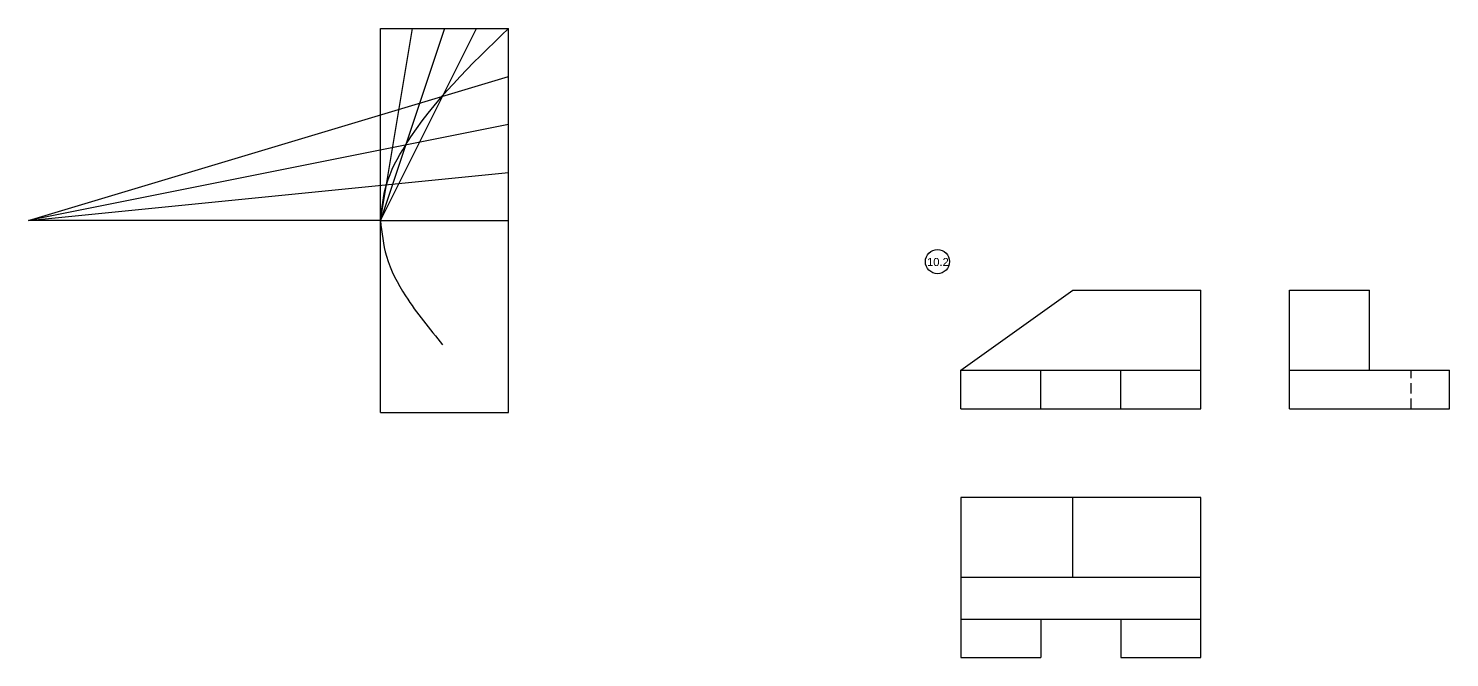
# Model space of a CAD drawing. Header units: millimetres. Extents: x -1 to 1178, y -498 to 141.
# Drawn here: x 734.3 to 1178.3, y -186.6 to 10 of the extents above; entities that cross this region are included whole.
import ezdxf

# ---------------------------------------------------------------- set-up
doc = ezdxf.new("R2010")
doc.units = ezdxf.units.MM
doc.linetypes.add('HIDDEN2', pattern=[4.7625, 3.175, -1.5875])
doc.styles.get("Standard").update_dxf_attribs({"font": 'arial.ttf'})

msp = doc.modelspace()

# ---------------------------------------------------------------- linework, layer by layer
for p, q in [((844.27, -110.03), (844.27, 9.97)), ((844.27, 9.97), (884.27, 9.97)), ((844.27, -50.03), (854.27, 9.97)), ((864.27, 9.97), (844.27, -50.03)), ((844.27, -50.03), (874.27, 9.97)), ((884.27, -110.03), (884.27, 9.97)), ((734.27, -50.03), (884.27, -5.03)), ((884.27, -20.03), (734.27, -50.03)), ((734.27, -50.03), (884.27, -35.03)), ((844.27, -50.03), (734.27, -50.03)), ((844.27, -50.03), (884.27, -50.03)), ((1025.58, -96.81), (1060.58, -71.81)), ((1060.58, -71.81), (1100.58, -71.81)), ((1100.58, -108.81), (1100.58, -71.81)), ((1128.32, -108.81), (1128.32, -71.81)), ((1128.32, -71.81), (1153.32, -71.81)), ((1153.32, -96.81), (1153.32, -71.81)), ((1025.58, -108.81), (1025.58, -96.81)), ((1025.58, -96.81), (1100.58, -96.81)), ((1050.58, -108.81), (1050.58, -96.81)), ((1075.58, -108.81), (1075.58, -96.81)), ((1128.32, -96.81), (1178.32, -96.81)), ((1178.32, -108.81), (1178.32, -96.81)), ((844.27, -110.03), (884.27, -110.03)), ((1025.58, -108.81), (1100.58, -108.81)), ((1128.32, -108.81), (1178.32, -108.81)), ((1100.58, -136.55), (1025.58, -136.55)), ((1025.58, -136.55), (1025.58, -186.55)), ((1060.58, -161.55), (1060.58, -136.55)), ((1100.58, -186.55), (1100.58, -136.55)), ((1100.58, -161.55), (1025.58, -161.55)), ((1025.58, -174.55), (1100.58, -174.55)), ((1050.58, -174.55), (1050.58, -186.55)), ((1075.58, -174.55), (1075.58, -186.55)), ((1025.58, -186.55), (1050.58, -186.55)), ((1075.58, -186.55), (1100.58, -186.55))]:
    msp.add_line(p, q)
at = {"linetype": 'HIDDEN2'}
msp.add_line((1166.32, -108.81), (1166.32, -96.81), dxfattribs=at)
msp.add_circle((1018.31, -62.88), 3.77)
for points in [[(844.27, -50.03), (846.13, -38.84), (852.12, -26.45), (884.27, 9.97)], [(844.27, -50.03), (846.13, -61.21), (852.12, -73.6), (863.68, -88.85)]]:
    msp.add_spline(points, degree=3)

# ---------------------------------------------------------------- texts
msp.add_text('10.2', height=2.5).set_placement((1015.05, -64.24))

doc.saveas('drawing.dxf')
